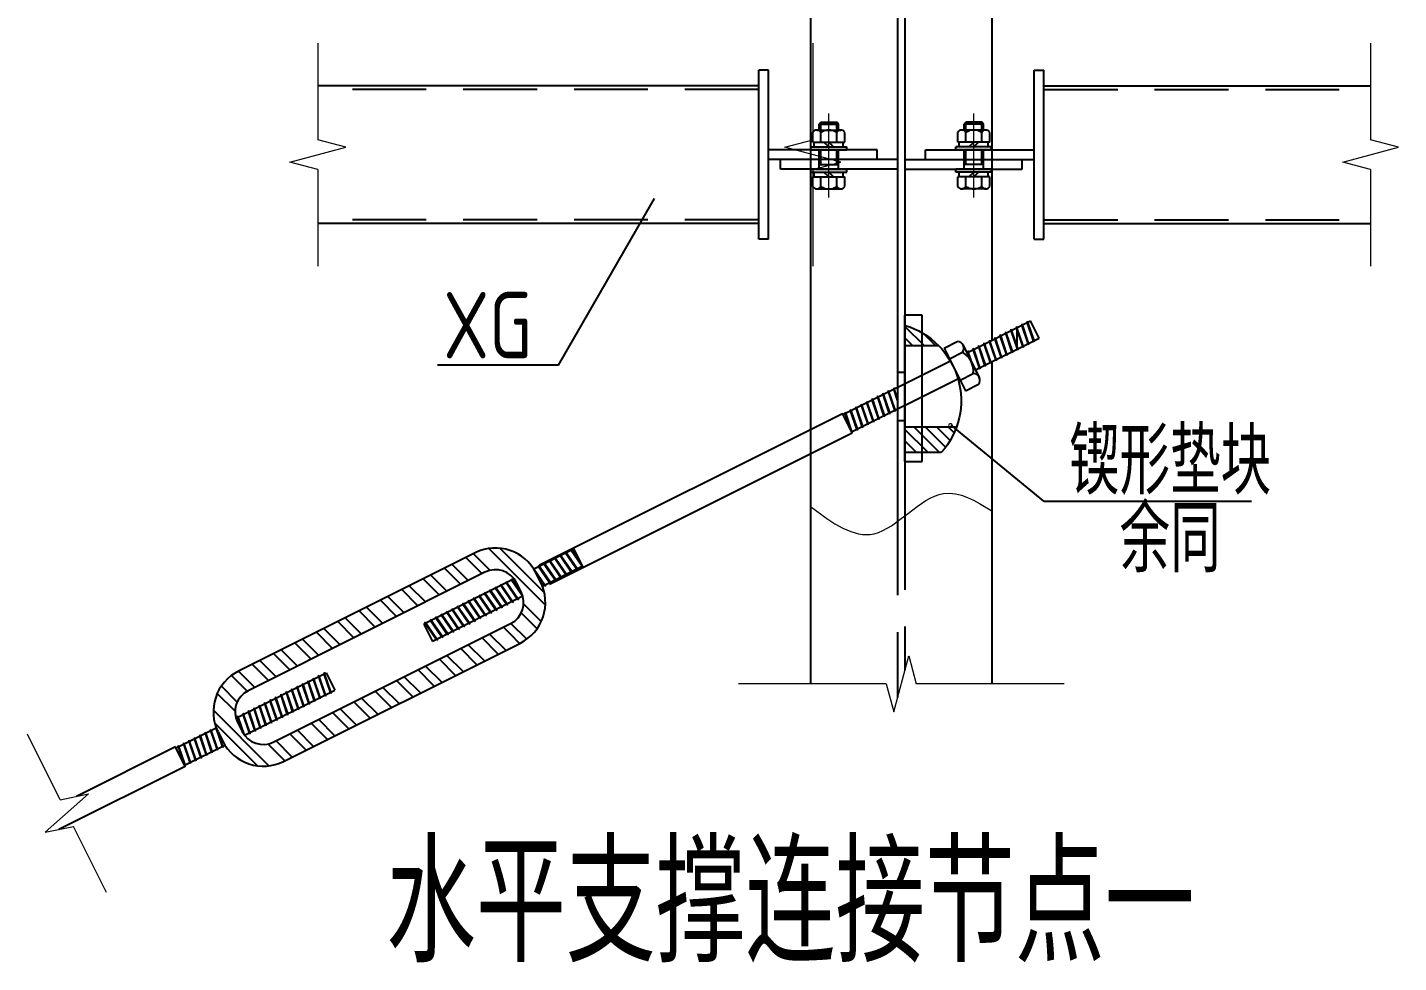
# Model space of a CAD drawing. Extents: x 8844666 to 9156203, y 1662182 to 2655606.
# Drawn here: x 8932958 to 8942239, y 2088142 to 2094473 of the extents above; entities that cross this region are included whole.
import ezdxf
from ezdxf.enums import TextEntityAlignment as Align

# ---------------------------------------------------------------- set-up
doc = ezdxf.new("R2010")
doc.units = 0
doc.header["$LTSCALE"] = 1000
doc.header["$MEASUREMENT"] = 0
for name, pattern in [('CENTER2', [1.125, 0.75, -0.125, 0.125, -0.125]), ('CENTERX2', [101.6, 63.5, -12.7, 12.7, -12.7]), ('CONTINUOUS0', [0]), ('CONTINUOUS1', [0]), ('DASHED', [0.75, 0.5, -0.25])]:
    doc.linetypes.add(name, pattern=pattern)
for name, color, linetype in [('003_THICK', 7, 'CONTINUOUS1'), ('004_THIN', 6, 'CONTINUOUS0'), ('LAYER4', 4, 'CONTINUOUS'), ('PUB_TEXT', 7, 'CONTINUOUS'), ('一般文字', 6, 'CONTINUOUS'), ('刚架', 2, 'CONTINUOUS'), ('填充', 8, 'CONTINUOUS'), ('支撑', 4, 'CONTINUOUS'), ('板', 4, 'CONTINUOUS')]:
    doc.layers.add(name, color=color, linetype=linetype)
for name, color, linetype, lineweight in [('Z-详图标注', 3, 'CONTINUOUS', 18), ('标注', 4, 'CONTINUOUS', 20), ('轴线', 1, 'CENTERX2', 13)]:
    doc.layers.add(name, color=color, linetype=linetype, lineweight=lineweight)
doc.styles.add('_HZTXT', font='atssdeng.shx', dxfattribs={"width": 0.8, "bigfont": 'atssdchn.shx'})
doc.styles.add('TSSD_DIMENSION', font='atssdeng.shx', dxfattribs={"width": 0.7, "bigfont": 'atssdchn.shx'})

# ---------------------------------------------------------------- blocks, each defined once
blk = doc.blocks.new('*X12')
at = {"layer": '填充', "linetype": 'Continuous'}
for p, q in [((14993606.8, -98338.9), (14993499.5, -98231.6)), ((14993415.4, -98434.6), (14993308, -98327.3)), ((14993465.4, -98409.6), (14993358, -98302.3)), ((14993556.8, -98363.9), (14993449.5, -98256.6)), ((14993273.9, -98505.3), (14993166.6, -98398)), ((14993323.9, -98480.3), (14993216.6, -98373)), ((14993132.5, -98576), (14993025.2, -98468.7)), ((14993182.5, -98551), (14993075.2, -98443.7)), ((14992899.7, -98692.5), (14992792.4, -98585.1)), ((14992991.1, -98646.7), (14992883.8, -98539.4)), ((14993041.1, -98621.7), (14992933.8, -98514.4)), ((14992708.3, -98788.2), (14992600.9, -98680.8)), ((14992758.3, -98763.2), (14992650.9, -98655.8)), ((14992849.7, -98717.5), (14992742.4, -98610.1)), ((14993891.8, -98698.9), (14993839.9, -98647)), ((14992566.8, -98858.9), (14992459.5, -98751.5)), ((14992616.8, -98833.9), (14992509.5, -98726.5)), ((14993714.3, -98870.7), (14993607, -98763.4)), ((14993805.8, -98825), (14993698.4, -98717.7)), ((14993855.8, -98800), (14993748.4, -98692.7)), ((14992334, -98975.3), (14992226.7, -98868)), ((14992425.4, -98929.6), (14992318.1, -98822.3)), ((14992475.4, -98904.6), (14992368.1, -98797.3)), ((14993522.9, -98966.4), (14993415.6, -98859.1)), ((14993572.9, -98941.4), (14993465.6, -98834.1)), ((14993664.3, -98895.7), (14993557, -98788.4)), ((14992284, -99000.3), (14992176.7, -98893)), ((14993381.5, -99037.1), (14993274.2, -98929.8)), ((14993431.5, -99012.1), (14993324.2, -98904.8)), ((14993148.7, -99153.6), (14993041.3, -99046.2)), ((14993240.1, -99107.8), (14993132.7, -99000.5)), ((14993290.1, -99082.8), (14993182.7, -98975.5)), ((14992957.2, -99249.3), (14992849.9, -99141.9)), ((14993007.2, -99224.3), (14992899.9, -99116.9)), ((14993098.7, -99178.6), (14992991.3, -99071.2)), ((14992815.8, -99320), (14992708.5, -99212.6)), ((14992865.8, -99295), (14992758.5, -99187.6)), ((14992674.4, -99390.7), (14992567.1, -99283.4)), ((14992724.4, -99365.7), (14992617.1, -99258.4)), ((14992533, -99461.4), (14992425.6, -99354.1)), ((14992583, -99436.4), (14992475.6, -99329.1))]:
    blk.add_line(p, q, dxfattribs=at)
blk = doc.blocks.new('*X13')
at = {"layer": '填充', "linetype": 'Continuous'}
for p, q in [((14992192.6, -99046), (14992085.2, -98938.7)), ((14992077.2, -99142.7), (14991972, -99037.6)), ((14992143, -99071.5), (14992039, -98967.4)), ((14992063.4, -99204), (14991945, -99085.5)), ((14992287.4, -99565.1), (14991919.7, -99197.4)), ((14992211.7, -99564.4), (14991929.2, -99281.9)), ((14992441.5, -99507.1), (14992334.2, -99399.8)), ((14992391.5, -99532.1), (14992279.7, -99420.2))]:
    blk.add_line(p, q, dxfattribs=at)
blk = doc.blocks.new('*X14')
at = {"layer": '填充', "linetype": 'Continuous'}
for p, q in [((14994117.2, -98500), (14993744.6, -98127.4)), ((14994109.2, -98417.1), (14993817.3, -98125.1)), ((14993698.2, -98293.2), (14993590.9, -98185.9)), ((14993751.6, -98271.6), (14993640.9, -98160.9)), ((14994089.5, -98609.5), (14993973.4, -98493.4)), ((14994061.8, -98656.8), (14993957.3, -98552.3)), ((14993994, -98726.1), (14993889.7, -98621.8)), ((14993947.2, -98754.3), (14993891.8, -98698.9))]:
    blk.add_line(p, q, dxfattribs=at)
blk = doc.blocks.new('A$C3B5F1999')
at = {"layer": '板', "lineweight": -3}
h = blk.add_hatch(dxfattribs=at)
h.set_pattern_fill('ANSI31', color=256, scale=11.25, style=0)
h.set_pattern_definition([(225, (1544786.093, 1161578.04), (25.25697034, -25.25697034), [])])
h.paths.add_polyline_path([(227.3, 494.1, 0.095394), (160.5, 606.6), (0, 606.6), (0, 494.1)])
h.paths.add_polyline_path([(0, 135.7), (0, 44.9, 0.128822), (150.1, 135.7)])
for p, q in [((0, 645.3), (76.8, 645.3)), ((0, 645.3), (0, 0)), ((160.5, 606.6), (0, 606.6)), ((160.5, 606.6), (0, 606.6)), ((76.8, 645.3), (76.8, 0)), ((227.3, 494.1), (0, 494.1)), ((150.1, 135.7), (0, 135.7)), ((76.8, 0), (0, 0))]:
    blk.add_line(p, q, dxfattribs=at)
blk.add_arc((-98.2, 376.8), 346.1, 286.4909, 41.61835, dxfattribs=at)

msp = doc.modelspace()

# ---------------------------------------------------------------- linework, layer by layer
at = {"layer": '003_THICK'}
for p, q in [((8938317.1, 2093819.2), (8938328.8, 2093830.9)), ((8938317.1, 2093819.2), (8938447.9, 2093819.2)), ((8938317.1, 2093778.6), (8938317.1, 2093819.2)), ((8938328.8, 2093830.9), (8938436.1, 2093830.9)), ((8938447.9, 2093819.2), (8938436.1, 2093830.9)), ((8938447.9, 2093778.6), (8938447.9, 2093819.2)), ((8939298.4, 2093819.2), (8939310.2, 2093830.9)), ((8939298.4, 2093778.6), (8939298.4, 2093819.2)), ((8939429.2, 2093819.2), (8939298.4, 2093819.2)), ((8939417.5, 2093830.9), (8939310.2, 2093830.9)), ((8939429.2, 2093819.2), (8939417.5, 2093830.9)), ((8939429.2, 2093778.6), (8939429.2, 2093819.2)), ((8938274.7, 2093696.8), (8938274.7, 2093762.2)), ((8938301.6, 2093778.6), (8938463.3, 2093778.6)), ((8938328.6, 2093696.8), (8938328.6, 2093762.2)), ((8938436.4, 2093696.8), (8938436.4, 2093762.2)), ((8938490.3, 2093696.8), (8938490.3, 2093762.2)), ((8939256, 2093696.8), (8939256, 2093762.2)), ((8939444.7, 2093778.6), (8939283, 2093778.6)), ((8939309.9, 2093696.8), (8939309.9, 2093762.2)), ((8939417.7, 2093696.8), (8939417.7, 2093762.2)), ((8939471.6, 2093696.8), (8939471.6, 2093762.2)), ((8938261.4, 2093644.5), (8938261.4, 2093664.1)), ((8938261.4, 2093664.1), (8938503.5, 2093664.1)), ((8938261.4, 2093644.5), (8938503.5, 2093644.5)), ((8938274.7, 2093696.8), (8938490.3, 2093696.8)), ((8938284.3, 2093664.1), (8938284.3, 2093696.8)), ((8938317.1, 2093513.6), (8938317.1, 2093644.5)), ((8938382.5, 2093664.1), (8938349.8, 2093696.8)), ((8938415.2, 2093664.1), (8938382.5, 2093696.8)), ((8938447.9, 2093513.6), (8938447.9, 2093644.5)), ((8938480.6, 2093664.1), (8938480.6, 2093696.8)), ((8938503.5, 2093644.5), (8938503.5, 2093664.1)), ((8939484.8, 2093664.1), (8939242.8, 2093664.1)), ((8939242.8, 2093644.5), (8939242.8, 2093664.1)), ((8939484.8, 2093644.5), (8939242.8, 2093644.5)), ((8939471.6, 2093696.8), (8939256, 2093696.8)), ((8939265.7, 2093664.1), (8939265.7, 2093696.8)), ((8939298.4, 2093513.6), (8939298.4, 2093644.5)), ((8939331.1, 2093664.1), (8939363.8, 2093696.8)), ((8939363.8, 2093664.1), (8939396.5, 2093696.8)), ((8939429.2, 2093513.6), (8939429.2, 2093644.5)), ((8939461.9, 2093664.1), (8939461.9, 2093696.8)), ((8939484.8, 2093644.5), (8939484.8, 2093664.1)), ((8938317.1, 2093545.6), (8938447.9, 2093545.6)), ((8939429.2, 2093545.6), (8939298.4, 2093545.6)), ((8938261.4, 2093494), (8938261.4, 2093513.6)), ((8938261.4, 2093513.6), (8938503.5, 2093513.6)), ((8938261.4, 2093494), (8938503.5, 2093494)), ((8938274.7, 2093461.3), (8938490.3, 2093461.3)), ((8938274.7, 2093395.9), (8938274.7, 2093461.3)), ((8938284.3, 2093461.3), (8938284.3, 2093494)), ((8938328.6, 2093395.9), (8938328.6, 2093461.3)), ((8938382.5, 2093461.3), (8938349.8, 2093494)), ((8938415.2, 2093461.3), (8938382.5, 2093494)), ((8938436.4, 2093395.9), (8938436.4, 2093461.3)), ((8938480.6, 2093461.3), (8938480.6, 2093494)), ((8938490.3, 2093395.9), (8938490.3, 2093461.3)), ((8938503.5, 2093494), (8938503.5, 2093513.6)), ((8939242.8, 2093494), (8939242.8, 2093513.6)), ((8939484.8, 2093513.6), (8939242.8, 2093513.6)), ((8939484.8, 2093494), (8939242.8, 2093494)), ((8939256, 2093395.9), (8939256, 2093461.3)), ((8939471.6, 2093461.3), (8939256, 2093461.3)), ((8939265.7, 2093461.3), (8939265.7, 2093494)), ((8939309.9, 2093395.9), (8939309.9, 2093461.3)), ((8939331.1, 2093461.3), (8939363.8, 2093494)), ((8939363.8, 2093461.3), (8939396.5, 2093494)), ((8939417.7, 2093395.9), (8939417.7, 2093461.3)), ((8939461.9, 2093461.3), (8939461.9, 2093494)), ((8939471.6, 2093395.9), (8939471.6, 2093461.3)), ((8939484.8, 2093494), (8939484.8, 2093513.6)), ((8938301.6, 2093379.5), (8938463.3, 2093379.5)), ((8939444.7, 2093379.5), (8939283, 2093379.5)), ((8939163.9, 2092302.3), (8939308.5, 2092013.1))]:
    msp.add_line(p, q, dxfattribs=at)
for centre, major_axis, start_param, end_param in [((8938301.6, 2093748.2), (-30.3, 2.6), 3.704978, 5.88823), ((8938382.5, 2093681.6), (97, 0.5), 0.975761, 2.154981), ((8938463.3, 2093748.2), (30.3, 2.6), 0.394955, 2.578207), ((8939283, 2093748.2), (-30.3, 2.6), 3.706963, 5.890215), ((8939363.8, 2093681.6), (-97, 0), 4.122779, 5.301999), ((8939444.7, 2093748.2), (-30.4, 0), 3.620763, 5.804015), ((8938301.6, 2093409.9), (30.3, 1.6), 3.567758, 5.751011), ((8938382.5, 2093476.5), (-97, 0.8), 0.989189, 2.16841), ((8938463.3, 2093409.9), (30.4, 0.9), 3.589994, 5.773248), ((8939283, 2093409.9), (30.4, 0.7), 3.596868, 5.780121), ((8939363.8, 2093476.5), (-97, 1.2), 0.99371, 2.172932), ((8939444.7, 2093409.9), (30.4, 1.1), 3.585017, 5.768271)]:
    msp.add_ellipse(centre, major_axis=major_axis, ratio=1, start_param=start_param, end_param=end_param, dxfattribs=at)
at = {"layer": '004_THIN'}
for p, q in [((8938328.8, 2093778.6), (8938328.8, 2093830.9)), ((8938436.1, 2093778.6), (8938436.1, 2093830.9)), ((8939310.2, 2093778.6), (8939310.2, 2093830.9)), ((8939417.5, 2093778.6), (8939417.5, 2093830.9)), ((8938328.8, 2093545.6), (8938328.8, 2093644.5)), ((8938436.1, 2093545.6), (8938436.1, 2093644.5)), ((8939310.2, 2093545.6), (8939310.2, 2093644.5)), ((8939417.5, 2093545.6), (8939417.5, 2093644.5))]:
    msp.add_line(p, q, dxfattribs=at)
at = {"layer": 'LAYER4'}
for p, q in [((8935989.6, 2090916), (8934386.2, 2090114.3)), ((8936055.4, 2090784.4), (8934452, 2089982.7)), ((8936432, 2090716.9), (8936401, 2090778.9)), ((8936300.3, 2090651.1), (8936269.4, 2090713.1)), ((8934625.7, 2089635.5), (8936229, 2090437.1)), ((8934691.5, 2089503.8), (8936294.9, 2090305.5)), ((8934380.7, 2089768.7), (8934411.7, 2089706.8)), ((8934249.1, 2089702.9), (8934280.1, 2089640.9))]:
    msp.add_line(p, q, dxfattribs=at)
for centre, major_axis, start_param, end_param in [((8936126.7, 2090641.7), (306.7, 1.2), 0.459656, 2.030452), ((8936126.7, 2090641.7), (159.5, 0.4), 0.461279, 2.032075), ((8936157.7, 2090579.8), (306.7, 1.5), -1.112041, 0.458756), ((8936157.7, 2090579.8), (-159.5, 1.8), 2.046043, 3.616839), ((8934523.4, 2089840.1), (-306.7, 0.6), -1.105325, 0.465472), ((8934523.4, 2089840.1), (159.5, 0.7), 2.029863, 3.600659), ((8934554.3, 2089778.1), (-306.7, 1), 0.466916, 2.037713), ((8934554.3, 2089778.1), (-159.5, 0.7), 0.467806, 2.038602)]:
    msp.add_ellipse(centre, major_axis=major_axis, ratio=1, start_param=start_param, end_param=end_param, dxfattribs=at)
at = {"layer": 'PUB_TEXT'}
for p, q in [((8936552, 2092186.4), (8937203.3, 2093314.5)), ((8936552, 2092186.4), (8935733.8, 2092186.4)), ((8939839.2, 2091265.3), (8939210.7, 2091779.3)), ((8939839.2, 2091265.3), (8941244.1, 2091265.3))]:
    msp.add_line(p, q, dxfattribs=at)
at = {"layer": '刚架', "linetype": 'Continuous'}
for p, q in [((8938897.7, 2096702.6), (8938897.7, 2091166.2)), ((8938848.6, 2096665.4), (8938848.6, 2091128.9)), ((8938259.8, 2095471.7), (8938259.8, 2093644.5)), ((8939486.5, 2094867.5), (8939486.5, 2093644.5)), ((8937908.2, 2093039.3), (8937908.2, 2094184.2)), ((8937973.6, 2094184.2), (8937908.2, 2094184.2)), ((8937973.6, 2093039.3), (8937973.6, 2094184.2)), ((8939772.7, 2093039.3), (8939772.7, 2094184.2)), ((8939772.7, 2094184.2), (8939838.1, 2094184.2)), ((8939838.1, 2093039.3), (8939838.1, 2094184.2)), ((8938709.6, 2093644.5), (8937973.6, 2093644.5)), ((8938709.6, 2093579.1), (8938709.6, 2093644.5)), ((8939036.7, 2093644.5), (8939772.7, 2093644.5)), ((8939036.7, 2093579.1), (8939036.7, 2093644.5)), ((8938848.6, 2093579.1), (8937973.6, 2093579.1)), ((8938055.4, 2093513.6), (8938055.4, 2093579.1)), ((8938897.7, 2093579.1), (8939772.7, 2093579.1)), ((8939690.9, 2093513.6), (8939690.9, 2093579.1)), ((8938848.6, 2093513.6), (8938055.4, 2093513.6)), ((8938259.8, 2093513.6), (8938259.8, 2091751.8)), ((8938897.7, 2093513.6), (8939690.9, 2093513.6)), ((8939486.5, 2093513.6), (8939486.5, 2092356)), ((8937973.6, 2093039.3), (8937908.2, 2093039.3)), ((8939772.7, 2093039.3), (8939838.1, 2093039.3)), ((8939486.5, 2092209.7), (8939486.5, 2090029)), ((8938259.8, 2091587.3), (8938259.8, 2090029))]:
    msp.add_line(p, q, dxfattribs=at)
at = {"layer": '刚架', "color": 5, "linetype": 'DASHED'}
for p, q in [((8937908.2, 2094053.4), (8934924.1, 2094053.4)), ((8939838.1, 2094053.4), (8942050.2, 2094053.4)), ((8938259.8, 2093644.5), (8938259.8, 2093513.6)), ((8939486.5, 2093644.5), (8939486.5, 2093513.6)), ((8937908.2, 2093170.2), (8934924.1, 2093170.2)), ((8939838.1, 2093170.2), (8942050.2, 2093170.2)), ((8939658.3, 2092295.6), (8939658.3, 2092441.9)), ((8938848.6, 2092139.8), (8938897.7, 2092139.8)), ((8938848.6, 2091812.7), (8938897.7, 2091812.7)), ((8938259.8, 2091751.8), (8938259.8, 2091587.3)), ((8938848.6, 2091128.9), (8938848.6, 2089937.5)), ((8938897.7, 2091166.2), (8938897.7, 2090120.6))]:
    msp.add_line(p, q, dxfattribs=at)
at = {"layer": '支撑', "linetype": 'Continuous'}
for p, q in [((8937908.2, 2094077.9), (8934924.1, 2094077.9)), ((8939838.1, 2094077.9), (8942050.2, 2094077.9)), ((8937908.2, 2093145.6), (8934924.1, 2093145.6)), ((8939838.1, 2093145.6), (8942050.2, 2093145.6)), ((8939316.7, 2092271.1), (8939747.1, 2092486.4)), ((8939805.6, 2092369.3), (8939747.1, 2092486.4)), ((8939163.9, 2092302.3), (8939251.7, 2092346.2)), ((8939375.2, 2092154.1), (8939805.6, 2092369.3)), ((8939200, 2092230), (8939287.8, 2092273.9)), ((8939291.7, 2092321.1), (8939400.1, 2092104.1)), ((8938478.2, 2091851.9), (8939206.9, 2092216.3)), ((8938536.7, 2091734.8), (8939265.4, 2092099.2)), ((8939272.3, 2092085.4), (8939360.1, 2092129.3)), ((8939308.5, 2092013.1), (8939396.3, 2092057)), ((8936425.2, 2090834.5), (8938474.5, 2091859.2)), ((8938540.3, 2091727.5), (8938474.5, 2091859.2)), ((8936491, 2090702.9), (8938540.3, 2091727.5)), ((8936658.6, 2090942.1), (8936385.9, 2090805.7)), ((8936720.8, 2090817.7), (8936654.9, 2090949.4)), ((8936717.1, 2090825), (8936444.4, 2090688.7)), ((8936252.9, 2090739.2), (8935641.9, 2090433.7)), ((8936311.4, 2090622.2), (8935700.4, 2090316.7)), ((8935641.9, 2090433.7), (8935700.4, 2090316.7)), ((8934369.6, 2089797.6), (8934980.7, 2090103.1)), ((8934980.7, 2090103.1), (8935039.2, 2089986.1)), ((8934428.2, 2089680.6), (8935039.2, 2089986.1)), ((8933964, 2089594.8), (8934236.7, 2089731.1)), ((8933960.3, 2089602.1), (8933291, 2089267.4)), ((8934026.2, 2089470.4), (8933960.3, 2089602.1)), ((8934022.5, 2089477.7), (8934295.2, 2089614.1)), ((8934026.2, 2089470.4), (8933171.7, 2089043.2))]:
    msp.add_line(p, q, dxfattribs=at)
for centre, major_axis, start_param, end_param in [((8939250.9, 2092300.7), (45.6, 0), -0.628259, 1.554992), ((8939215.8, 2092147.6), (-145.4, 1.1), 3.022905, 4.202125), ((8939359.4, 2092083.8), (45.6, 0.6), -0.641401, 1.541851)]:
    msp.add_ellipse(centre, major_axis=major_axis, ratio=1, start_param=start_param, end_param=end_param, dxfattribs=at)
at = {"layer": '标注'}
for p, q in [((8934924.1, 2094367.4), (8934924.1, 2093713.1)), ((8938273.8, 2094367.4), (8938273.8, 2093713.1)), ((8942050.2, 2094367.4), (8942050.2, 2093713.1)), ((8934735, 2093561.1), (8935113.1, 2093662.4)), ((8935113.1, 2093662.4), (8934924.1, 2093713.1)), ((8938084.7, 2093662.4), (8938273.8, 2093713.1)), ((8938462.9, 2093561.1), (8938084.7, 2093662.4)), ((8941861.1, 2093561.1), (8942239.3, 2093662.4)), ((8942239.3, 2093662.4), (8942050.2, 2093713.1)), ((8934924.1, 2093510.4), (8934735, 2093561.1)), ((8938273.8, 2093510.4), (8938462.9, 2093561.1)), ((8942050.2, 2093510.4), (8941861.1, 2093561.1)), ((8934924.1, 2093510.4), (8934924.1, 2092856.2)), ((8938273.8, 2093510.4), (8938273.8, 2092856.2)), ((8942050.2, 2093510.4), (8942050.2, 2092856.2)), ((8938822.5, 2089839.9), (8938923.8, 2090218.1)), ((8938923.8, 2090218.1), (8938974.5, 2090029)), ((8938771.8, 2090029), (8937770.7, 2090029)), ((8938771.8, 2090029), (8938822.5, 2089839.9)), ((8939975.6, 2090029), (8938974.5, 2090029)), ((8933179.5, 2089244.6), (8932958.2, 2089687.3)), ((8933371.3, 2089283.9), (8933078.4, 2089024.1)), ((8933179.5, 2089244.6), (8933371.3, 2089283.9)), ((8933078.4, 2089024.1), (8933270.2, 2089063.4)), ((8933494, 2088615.6), (8933270.2, 2089063.4))]:
    msp.add_line(p, q, dxfattribs=at)
at = {"layer": '标注', "linetype": 'Continuous'}
for p, q in [((8939614.4, 2092420), (8939615.5, 2092429.7)), ((8939663, 2092288.9), (8939615.5, 2092429.7)), ((8939615.5, 2092429.7), (8939621.8, 2092423.7)), ((8939664.1, 2092298.5), (8939621.8, 2092423.7)), ((8939651, 2092438.3), (8939652, 2092448)), ((8939693.3, 2092313.1), (8939651, 2092438.3)), ((8939699.6, 2092307.2), (8939652, 2092448)), ((8939652, 2092448), (8939658.4, 2092442)), ((8939700.6, 2092316.8), (8939658.4, 2092442)), ((8939687.6, 2092456.6), (8939688.6, 2092466.2)), ((8939729.8, 2092331.4), (8939687.6, 2092456.6)), ((8939736.2, 2092325.4), (8939688.6, 2092466.2)), ((8939688.6, 2092466.2), (8939694.9, 2092460.3)), ((8939737.2, 2092335.1), (8939694.9, 2092460.3)), ((8939724.1, 2092474.9), (8939725.2, 2092484.5)), ((8939766.4, 2092349.7), (8939724.1, 2092474.9)), ((8939772.7, 2092343.7), (8939725.2, 2092484.5)), ((8939725.2, 2092484.5), (8939731.5, 2092478.5)), ((8939773.8, 2092353.4), (8939731.5, 2092478.5)), ((8939431.6, 2092328.6), (8939432.6, 2092338.2)), ((8939480.2, 2092197.4), (8939432.6, 2092338.2)), ((8939432.6, 2092338.2), (8939438.9, 2092332.3)), ((8939481.2, 2092207.1), (8939438.9, 2092332.3)), ((8939468.1, 2092346.9), (8939469.2, 2092356.5)), ((8939510.4, 2092221.7), (8939468.1, 2092346.9)), ((8939516.7, 2092215.7), (8939469.2, 2092356.5)), ((8939469.2, 2092356.5), (8939475.5, 2092350.5)), ((8939517.8, 2092225.4), (8939475.5, 2092350.5)), ((8939504.7, 2092365.1), (8939505.8, 2092374.8)), ((8939547, 2092240), (8939504.7, 2092365.1)), ((8939553.3, 2092234), (8939505.8, 2092374.8)), ((8939505.8, 2092374.8), (8939512.1, 2092368.8)), ((8939554.3, 2092243.7), (8939512.1, 2092368.8)), ((8939541.3, 2092383.4), (8939542.3, 2092393.1)), ((8939583.5, 2092258.3), (8939541.3, 2092383.4)), ((8939589.9, 2092252.3), (8939542.3, 2092393.1)), ((8939542.3, 2092393.1), (8939548.7, 2092387.1)), ((8939590.9, 2092262), (8939548.7, 2092387.1)), ((8939577.8, 2092401.7), (8939578.9, 2092411.4)), ((8939620.1, 2092276.6), (8939577.8, 2092401.7)), ((8939626.4, 2092270.6), (8939578.9, 2092411.4)), ((8939578.9, 2092411.4), (8939585.2, 2092405.4)), ((8939627.5, 2092280.2), (8939585.2, 2092405.4)), ((8939656.7, 2092294.8), (8939614.4, 2092420)), ((8939729.8, 2092331.4), (8939736.2, 2092325.4)), ((8939737.2, 2092335.1), (8939736.2, 2092325.4)), ((8939766.4, 2092349.7), (8939772.7, 2092343.7)), ((8939773.8, 2092353.4), (8939772.7, 2092343.7)), ((8939321.8, 2092273.7), (8939322.9, 2092283.4)), ((8939335.3, 2092233.7), (8939321.8, 2092273.7)), ((8939348.6, 2092207.2), (8939322.9, 2092283.4)), ((8939322.9, 2092283.4), (8939329.2, 2092277.4)), ((8939361.9, 2092180.6), (8939329.2, 2092277.4)), ((8939358.4, 2092292), (8939359.5, 2092301.7)), ((8939400.7, 2092166.8), (8939358.4, 2092292)), ((8939407, 2092160.9), (8939359.5, 2092301.7)), ((8939359.5, 2092301.7), (8939365.8, 2092295.7)), ((8939408.1, 2092170.5), (8939365.8, 2092295.7)), ((8939395, 2092310.3), (8939396, 2092320)), ((8939437.2, 2092185.1), (8939395, 2092310.3)), ((8939443.6, 2092179.1), (8939396, 2092320)), ((8939396, 2092320), (8939402.4, 2092314)), ((8939444.6, 2092188.8), (8939402.4, 2092314)), ((8939473.8, 2092203.4), (8939431.6, 2092328.6)), ((8939547, 2092240), (8939553.3, 2092234)), ((8939554.3, 2092243.7), (8939553.3, 2092234)), ((8939583.5, 2092258.3), (8939589.9, 2092252.3)), ((8939590.9, 2092262), (8939589.9, 2092252.3)), ((8939620.1, 2092276.6), (8939626.4, 2092270.6)), ((8939627.5, 2092280.2), (8939626.4, 2092270.6)), ((8939656.7, 2092294.8), (8939663, 2092288.9)), ((8939664.1, 2092298.5), (8939663, 2092288.9)), ((8939693.3, 2092313.1), (8939699.6, 2092307.2)), ((8939700.6, 2092316.8), (8939699.6, 2092307.2)), ((8939400.7, 2092166.8), (8939407, 2092160.9)), ((8939408.1, 2092170.5), (8939407, 2092160.9)), ((8939437.2, 2092185.1), (8939443.6, 2092179.1)), ((8939444.6, 2092188.8), (8939443.6, 2092179.1)), ((8939473.8, 2092203.4), (8939480.2, 2092197.4)), ((8939481.2, 2092207.1), (8939480.2, 2092197.4)), ((8939510.4, 2092221.7), (8939516.7, 2092215.7)), ((8939517.8, 2092225.4), (8939516.7, 2092215.7)), ((8938674.6, 2091950.1), (8938675.7, 2091959.8)), ((8938723.2, 2091819), (8938675.7, 2091959.8)), ((8938675.7, 2091959.8), (8938682, 2091953.8)), ((8938711.2, 2091968.4), (8938712.2, 2091978)), ((8938753.4, 2091843.2), (8938711.2, 2091968.4)), ((8938759.8, 2091837.2), (8938712.2, 2091978)), ((8938712.2, 2091978), (8938718.6, 2091972.1)), ((8938760.8, 2091846.9), (8938718.6, 2091972.1)), ((8938747.8, 2091986.7), (8938748.8, 2091996.3)), ((8938790, 2091861.5), (8938747.8, 2091986.7)), ((8938796.3, 2091855.5), (8938748.8, 2091996.3)), ((8938748.8, 2091996.3), (8938755.1, 2091990.4)), ((8938797.4, 2091865.2), (8938755.1, 2091990.4)), ((8938784.3, 2092005), (8938785.4, 2092014.6)), ((8938826.6, 2091879.8), (8938784.3, 2092005)), ((8938832.9, 2091873.8), (8938785.4, 2092014.6)), ((8938785.4, 2092014.6), (8938791.7, 2092008.6)), ((8938834, 2091883.5), (8938791.7, 2092008.6)), ((8938820.9, 2092023.2), (8938821.9, 2092032.9)), ((8938848.6, 2091941.1), (8938820.9, 2092023.2)), ((8938848.6, 2091953.9), (8938821.9, 2092032.9)), ((8938821.9, 2092032.9), (8938828.3, 2092026.9)), ((8938848.6, 2091966.7), (8938828.3, 2092026.9)), ((8938491.7, 2091858.7), (8938492.8, 2091868.3)), ((8938492.8, 2091868.3), (8938499.1, 2091862.4)), ((8938540.3, 2091727.5), (8938492.8, 2091868.3)), ((8938528.3, 2091876.9), (8938529.4, 2091886.6)), ((8938570.6, 2091751.8), (8938528.3, 2091876.9)), ((8938529.4, 2091886.6), (8938535.7, 2091880.6)), ((8938576.9, 2091745.8), (8938529.4, 2091886.6)), ((8938578, 2091755.5), (8938535.7, 2091880.6)), ((8938564.9, 2091895.2), (8938565.9, 2091904.9)), ((8938607.2, 2091770.1), (8938564.9, 2091895.2)), ((8938565.9, 2091904.9), (8938572.3, 2091898.9)), ((8938613.5, 2091764.1), (8938565.9, 2091904.9)), ((8938614.5, 2091773.8), (8938572.3, 2091898.9)), ((8938601.5, 2091913.5), (8938602.5, 2091923.2)), ((8938643.7, 2091788.4), (8938601.5, 2091913.5)), ((8938650.1, 2091782.4), (8938602.5, 2091923.2)), ((8938602.5, 2091923.2), (8938608.8, 2091917.2)), ((8938651.1, 2091792.1), (8938608.8, 2091917.2)), ((8938638, 2091931.8), (8938639.1, 2091941.5)), ((8938680.3, 2091806.6), (8938638, 2091931.8)), ((8938686.6, 2091800.7), (8938639.1, 2091941.5)), ((8938639.1, 2091941.5), (8938645.4, 2091935.5)), ((8938687.7, 2091810.3), (8938645.4, 2091935.5)), ((8938716.9, 2091824.9), (8938674.6, 2091950.1)), ((8938724.3, 2091828.6), (8938682, 2091953.8)), ((8938797.4, 2091865.2), (8938796.3, 2091855.5)), ((8938826.6, 2091879.8), (8938832.9, 2091873.8)), ((8938834, 2091883.5), (8938832.9, 2091873.8)), ((8938474.5, 2091859.2), (8938481.8, 2091853.7)), ((8938527, 2091754.1), (8938491.7, 2091858.7)), ((8938541.4, 2091737.2), (8938499.1, 2091862.4)), ((8938614.5, 2091773.8), (8938613.5, 2091764.1)), ((8938643.7, 2091788.4), (8938650.1, 2091782.4)), ((8938651.1, 2091792.1), (8938650.1, 2091782.4)), ((8938680.3, 2091806.6), (8938686.6, 2091800.7)), ((8938687.7, 2091810.3), (8938686.6, 2091800.7)), ((8938716.9, 2091824.9), (8938723.2, 2091819)), ((8938724.3, 2091828.6), (8938723.2, 2091819)), ((8938753.4, 2091843.2), (8938759.8, 2091837.2)), ((8938760.8, 2091846.9), (8938759.8, 2091837.2)), ((8938790, 2091861.5), (8938796.3, 2091855.5)), ((8938541.4, 2091737.2), (8938540.3, 2091727.5)), ((8938570.6, 2091751.8), (8938576.9, 2091745.8)), ((8938578, 2091755.5), (8938576.9, 2091745.8)), ((8938607.2, 2091770.1), (8938613.5, 2091764.1)), ((8939098.9, 2091300), (8939129, 2091310.5)), ((8939129, 2091310.5), (8939159.3, 2091317.2)), ((8939159.3, 2091317.2), (8939199, 2091319.7)), ((8939199, 2091319.7), (8939239.2, 2091315.6)), ((8939239.2, 2091315.6), (8939279.7, 2091305.8)), ((8938259.8, 2091228.7), (8938368.9, 2091148.1)), ((8938922.6, 2091185.5), (8938980.8, 2091229.9)), ((8938980.8, 2091229.9), (8939039.5, 2091269.4)), ((8939039.5, 2091269.4), (8939069.1, 2091286.1)), ((8939069.1, 2091286.1), (8939098.9, 2091300)), ((8939279.7, 2091305.8), (8939320.6, 2091291.1)), ((8939320.6, 2091291.1), (8939361.8, 2091272.3)), ((8939361.8, 2091272.3), (8939403.2, 2091250.3)), ((8939403.2, 2091250.3), (8939486.5, 2091199.7)), ((8938368.9, 2091148.1), (8938423.1, 2091112.9)), ((8938806.3, 2091099.6), (8938864.5, 2091140.7)), ((8938864.5, 2091140.7), (8938922.6, 2091185.5)), ((8938423.1, 2091112.9), (8938477.1, 2091083.1)), ((8938477.1, 2091083.1), (8938530.7, 2091060)), ((8938530.7, 2091060), (8938583.8, 2091045.1)), ((8938583.8, 2091045.1), (8938610.2, 2091041.1)), ((8938610.2, 2091041.1), (8938636.5, 2091039.8)), ((8938636.5, 2091039.8), (8938662.6, 2091041.1)), ((8938662.6, 2091041.1), (8938688.6, 2091045.4)), ((8938688.6, 2091045.4), (8938718.2, 2091054.1)), ((8938718.2, 2091054.1), (8938747.7, 2091066.4)), ((8938747.7, 2091066.4), (8938806.3, 2091099.6)), ((8936636.6, 2090940.3), (8936637.6, 2090931.6)), ((8936720.8, 2090817.7), (8936636.6, 2090940.3)), ((8936645, 2090935.3), (8936636.6, 2090940.3)), ((8936654.9, 2090949.4), (8936654.9, 2090940.3)), ((8936537.9, 2090726.3), (8936453.8, 2090848.8)), ((8936462.1, 2090843.9), (8936453.8, 2090848.8)), ((8936453.8, 2090848.8), (8936454.8, 2090840.2)), ((8936574.5, 2090744.6), (8936490.3, 2090867.1)), ((8936498.7, 2090862.1), (8936490.3, 2090867.1)), ((8936490.3, 2090867.1), (8936491.3, 2090858.5)), ((8936566.1, 2090749.6), (8936491.3, 2090858.5)), ((8936573.5, 2090753.2), (8936498.7, 2090862.1)), ((8936611, 2090762.9), (8936526.9, 2090885.4)), ((8936535.3, 2090880.4), (8936526.9, 2090885.4)), ((8936526.9, 2090885.4), (8936527.9, 2090876.7)), ((8936602.7, 2090767.8), (8936527.9, 2090876.7)), ((8936610.1, 2090771.5), (8936535.3, 2090880.4)), ((8936563.5, 2090903.7), (8936564.5, 2090895)), ((8936571.9, 2090898.7), (8936563.5, 2090903.7)), ((8936647.6, 2090781.2), (8936563.5, 2090903.7)), ((8936639.2, 2090786.1), (8936564.5, 2090895)), ((8936646.6, 2090789.8), (8936571.9, 2090898.7)), ((8936600.1, 2090922), (8936601, 2090913.3)), ((8936608.4, 2090917), (8936600.1, 2090922)), ((8936684.2, 2090799.4), (8936600.1, 2090922)), ((8936675.8, 2090804.4), (8936601, 2090913.3)), ((8936683.2, 2090808.1), (8936608.4, 2090917)), ((8936712.4, 2090822.7), (8936637.6, 2090931.6)), ((8936707.5, 2090844.3), (8936645, 2090935.3)), ((8936389, 2090807.3), (8936382.3, 2090811.3)), ((8936463.8, 2090698.4), (8936389, 2090807.3)), ((8936464.7, 2090689.7), (8936391.7, 2090796.2)), ((8936456.4, 2090694.7), (8936407.6, 2090765.8)), ((8936501.3, 2090708), (8936417.2, 2090830.5)), ((8936425.6, 2090825.6), (8936417.2, 2090830.5)), ((8936417.2, 2090830.5), (8936418.2, 2090821.9)), ((8936493, 2090713), (8936418.2, 2090821.9)), ((8936500.3, 2090716.7), (8936425.6, 2090825.6)), ((8936529.5, 2090731.3), (8936454.8, 2090840.2)), ((8936536.9, 2090735), (8936462.1, 2090843.9)), ((8936573.5, 2090753.2), (8936574.5, 2090744.6)), ((8936602.7, 2090767.8), (8936611, 2090762.9)), ((8936610.1, 2090771.5), (8936611, 2090762.9)), ((8936639.2, 2090786.1), (8936647.6, 2090781.2)), ((8936646.6, 2090789.8), (8936647.6, 2090781.2)), ((8936675.8, 2090804.4), (8936684.2, 2090799.4)), ((8936683.2, 2090808.1), (8936684.2, 2090799.4)), ((8936712.4, 2090822.7), (8936720.8, 2090817.7)), ((8936088.1, 2090666), (8936089, 2090657.3)), ((8936096.4, 2090661), (8936088.1, 2090666)), ((8936172.2, 2090543.4), (8936088.1, 2090666)), ((8936171.2, 2090552.1), (8936096.4, 2090661)), ((8936124.6, 2090684.2), (8936125.6, 2090675.6)), ((8936133, 2090679.3), (8936124.6, 2090684.2)), ((8936208.7, 2090561.7), (8936124.6, 2090684.2)), ((8936200.4, 2090566.7), (8936125.6, 2090675.6)), ((8936207.8, 2090570.4), (8936133, 2090679.3)), ((8936161.2, 2090702.5), (8936162.2, 2090693.9)), ((8936169.6, 2090697.6), (8936161.2, 2090702.5)), ((8936245.3, 2090580), (8936161.2, 2090702.5)), ((8936237, 2090585), (8936162.2, 2090693.9)), ((8936244.3, 2090588.7), (8936169.6, 2090697.6)), ((8936197.8, 2090720.8), (8936198.8, 2090712.2)), ((8936206.1, 2090715.9), (8936197.8, 2090720.8)), ((8936281.9, 2090598.3), (8936197.8, 2090720.8)), ((8936273.5, 2090603.3), (8936198.8, 2090712.2)), ((8936280.9, 2090607), (8936206.1, 2090715.9)), ((8936234.3, 2090739.1), (8936235.3, 2090730.5)), ((8936242.7, 2090734.1), (8936234.3, 2090739.1)), ((8936308.9, 2090630.5), (8936234.3, 2090739.1)), ((8936310.1, 2090621.5), (8936235.3, 2090730.5)), ((8936301.8, 2090648), (8936242.7, 2090734.1)), ((8936456.4, 2090694.7), (8936464.7, 2090689.7)), ((8936463.8, 2090698.4), (8936464.7, 2090689.7)), ((8936493, 2090713), (8936501.3, 2090708)), ((8936500.3, 2090716.7), (8936501.3, 2090708)), ((8936529.5, 2090731.3), (8936537.9, 2090726.3)), ((8936536.9, 2090735), (8936537.9, 2090726.3)), ((8936566.1, 2090749.6), (8936574.5, 2090744.6)), ((8935905.2, 2090574.5), (8935906.2, 2090565.9)), ((8935913.6, 2090569.6), (8935905.2, 2090574.5)), ((8935989.3, 2090452), (8935905.2, 2090574.5)), ((8935980.9, 2090457), (8935906.2, 2090565.9)), ((8935988.3, 2090460.7), (8935913.6, 2090569.6)), ((8935941.8, 2090592.8), (8935942.7, 2090584.2)), ((8935950.1, 2090587.9), (8935941.8, 2090592.8)), ((8936025.9, 2090470.3), (8935941.8, 2090592.8)), ((8936017.5, 2090475.3), (8935942.7, 2090584.2)), ((8936024.9, 2090479), (8935950.1, 2090587.9)), ((8936062.5, 2090488.6), (8935978.3, 2090611.1)), ((8935986.7, 2090606.1), (8935978.3, 2090611.1)), ((8935978.3, 2090611.1), (8935979.3, 2090602.4)), ((8936054.1, 2090493.5), (8935979.3, 2090602.4)), ((8936061.5, 2090497.2), (8935986.7, 2090606.1)), ((8936099, 2090506.9), (8936014.9, 2090629.4)), ((8936023.3, 2090624.4), (8936014.9, 2090629.4)), ((8936014.9, 2090629.4), (8936015.9, 2090620.7)), ((8936090.7, 2090511.8), (8936015.9, 2090620.7)), ((8936098, 2090515.5), (8936023.3, 2090624.4)), ((8936051.5, 2090647.7), (8936052.5, 2090639)), ((8936059.8, 2090642.7), (8936051.5, 2090647.7)), ((8936135.6, 2090525.2), (8936051.5, 2090647.7)), ((8936127.2, 2090530.1), (8936052.5, 2090639)), ((8936134.6, 2090533.8), (8936059.8, 2090642.7)), ((8936163.8, 2090548.4), (8936089, 2090657.3)), ((8936200.4, 2090566.7), (8936208.7, 2090561.7)), ((8936207.8, 2090570.4), (8936208.7, 2090561.7)), ((8936237, 2090585), (8936245.3, 2090580)), ((8936244.3, 2090588.7), (8936245.3, 2090580)), ((8936273.5, 2090603.3), (8936281.9, 2090598.3)), ((8936280.9, 2090607), (8936281.9, 2090598.3)), ((8936310.1, 2090621.5), (8936311.9, 2090620.5)), ((8935806.5, 2090360.6), (8935722.3, 2090483.1)), ((8935730.7, 2090478.1), (8935722.3, 2090483.1)), ((8935722.3, 2090483.1), (8935723.3, 2090474.4)), ((8935798.1, 2090365.5), (8935723.3, 2090474.4)), ((8935805.5, 2090369.2), (8935730.7, 2090478.1)), ((8935758.9, 2090501.4), (8935759.9, 2090492.7)), ((8935767.3, 2090496.4), (8935758.9, 2090501.4)), ((8935843, 2090378.9), (8935758.9, 2090501.4)), ((8935834.7, 2090383.8), (8935759.9, 2090492.7)), ((8935842, 2090387.5), (8935767.3, 2090496.4)), ((8935795.5, 2090519.7), (8935796.5, 2090511)), ((8935803.8, 2090514.7), (8935795.5, 2090519.7)), ((8935879.6, 2090397.2), (8935795.5, 2090519.7)), ((8935871.2, 2090402.1), (8935796.5, 2090511)), ((8935878.6, 2090405.8), (8935803.8, 2090514.7)), ((8935832.1, 2090538), (8935833, 2090529.3)), ((8935840.4, 2090533), (8935832.1, 2090538)), ((8935916.2, 2090415.4), (8935832.1, 2090538)), ((8935907.8, 2090420.4), (8935833, 2090529.3)), ((8935915.2, 2090424.1), (8935840.4, 2090533)), ((8935868.6, 2090556.2), (8935869.6, 2090547.6)), ((8935877, 2090551.3), (8935868.6, 2090556.2)), ((8935952.7, 2090433.7), (8935868.6, 2090556.2)), ((8935944.4, 2090438.7), (8935869.6, 2090547.6)), ((8935951.8, 2090442.4), (8935877, 2090551.3)), ((8936017.5, 2090475.3), (8936025.9, 2090470.3)), ((8936024.9, 2090479), (8936025.9, 2090470.3)), ((8936054.1, 2090493.5), (8936062.5, 2090488.6)), ((8936061.5, 2090497.2), (8936062.5, 2090488.6)), ((8936090.7, 2090511.8), (8936099, 2090506.9)), ((8936098, 2090515.5), (8936099, 2090506.9)), ((8936127.2, 2090530.1), (8936135.6, 2090525.2)), ((8936134.6, 2090533.8), (8936135.6, 2090525.2)), ((8936163.8, 2090548.4), (8936172.2, 2090543.4)), ((8936171.2, 2090552.1), (8936172.2, 2090543.4)), ((8935649.2, 2090446.5), (8935650.2, 2090437.9)), ((8935657.6, 2090441.6), (8935649.2, 2090446.5)), ((8935733.3, 2090324), (8935649.2, 2090446.5)), ((8935724.9, 2090329), (8935650.2, 2090437.9)), ((8935732.3, 2090332.7), (8935657.6, 2090441.6)), ((8935769.9, 2090342.3), (8935685.8, 2090464.8)), ((8935694.1, 2090459.9), (8935685.8, 2090464.8)), ((8935685.8, 2090464.8), (8935686.7, 2090456.2)), ((8935761.5, 2090347.3), (8935686.7, 2090456.2)), ((8935768.9, 2090350.9), (8935694.1, 2090459.9)), ((8935834.7, 2090383.8), (8935843, 2090378.9)), ((8935842, 2090387.5), (8935843, 2090378.9)), ((8935871.2, 2090402.1), (8935879.6, 2090397.2)), ((8935878.6, 2090405.8), (8935879.6, 2090397.2)), ((8935907.8, 2090420.4), (8935916.2, 2090415.4)), ((8935915.2, 2090424.1), (8935916.2, 2090415.4)), ((8935944.4, 2090438.7), (8935952.7, 2090433.7)), ((8935951.8, 2090442.4), (8935952.7, 2090433.7)), ((8935980.9, 2090457), (8935989.3, 2090452)), ((8935988.3, 2090460.7), (8935989.3, 2090452)), ((8935724.9, 2090329), (8935733.3, 2090324)), ((8935732.3, 2090332.7), (8935733.3, 2090324)), ((8935761.5, 2090347.3), (8935769.9, 2090342.3)), ((8935768.9, 2090350.9), (8935769.9, 2090342.3)), ((8935798.1, 2090365.5), (8935806.5, 2090360.6)), ((8935805.5, 2090369.2), (8935806.5, 2090360.6)), ((8934965, 2090095.3), (8934966.1, 2090105)), ((8935013.6, 2089964.2), (8934966.1, 2090105)), ((8934966.1, 2090105), (8934972.4, 2090099)), ((8934782.1, 2090003.9), (8934783.2, 2090013.5)), ((8934830.7, 2089872.7), (8934783.2, 2090013.5)), ((8934783.2, 2090013.5), (8934789.5, 2090007.6)), ((8934818.7, 2090022.1), (8934819.8, 2090031.8)), ((8934861, 2089897), (8934818.7, 2090022.1)), ((8934867.3, 2089891), (8934819.8, 2090031.8)), ((8934819.8, 2090031.8), (8934826.1, 2090025.8)), ((8934868.4, 2089900.7), (8934826.1, 2090025.8)), ((8934855.3, 2090040.4), (8934856.3, 2090050.1)), ((8934897.5, 2089915.3), (8934855.3, 2090040.4)), ((8934903.9, 2089909.3), (8934856.3, 2090050.1)), ((8934856.3, 2090050.1), (8934862.7, 2090044.1)), ((8934904.9, 2089919), (8934862.7, 2090044.1)), ((8934891.9, 2090058.7), (8934892.9, 2090068.4)), ((8934934.1, 2089933.6), (8934891.9, 2090058.7)), ((8934892.9, 2090068.4), (8934899.2, 2090062.4)), ((8934940.5, 2089927.6), (8934892.9, 2090068.4)), ((8934941.5, 2089937.3), (8934899.2, 2090062.4)), ((8934928.4, 2090077), (8934929.5, 2090086.7)), ((8934970.7, 2089951.8), (8934928.4, 2090077)), ((8934929.5, 2090086.7), (8934935.8, 2090080.7)), ((8934977, 2089945.9), (8934929.5, 2090086.7)), ((8934978.1, 2089955.5), (8934935.8, 2090080.7)), ((8935007.3, 2089970.1), (8934965, 2090095.3)), ((8935014.6, 2089973.8), (8934972.4, 2090099)), ((8934599.3, 2089912.4), (8934600.3, 2089922.1)), ((8934600.3, 2089922.1), (8934606.7, 2089916.1)), ((8934647.9, 2089781.3), (8934600.3, 2089922.1)), ((8934648.9, 2089791), (8934606.7, 2089916.1)), ((8934635.9, 2089930.7), (8934636.9, 2089940.4)), ((8934678.1, 2089805.6), (8934635.9, 2089930.7)), ((8934636.9, 2089940.4), (8934643.2, 2089934.4)), ((8934684.4, 2089799.6), (8934636.9, 2089940.4)), ((8934685.5, 2089809.3), (8934643.2, 2089934.4)), ((8934672.4, 2089949), (8934673.5, 2089958.7)), ((8934714.7, 2089823.8), (8934672.4, 2089949)), ((8934721, 2089817.9), (8934673.5, 2089958.7)), ((8934673.5, 2089958.7), (8934679.8, 2089952.7)), ((8934722.1, 2089827.5), (8934679.8, 2089952.7)), ((8934709, 2089967.3), (8934710, 2089977)), ((8934751.3, 2089842.1), (8934709, 2089967.3)), ((8934757.6, 2089836.2), (8934710, 2089977)), ((8934710, 2089977), (8934716.4, 2089971)), ((8934758.6, 2089845.8), (8934716.4, 2089971)), ((8934745.6, 2089985.6), (8934746.6, 2089995.2)), ((8934787.8, 2089860.4), (8934745.6, 2089985.6)), ((8934794.2, 2089854.4), (8934746.6, 2089995.2)), ((8934746.6, 2089995.2), (8934753, 2089989.3)), ((8934795.2, 2089864.1), (8934753, 2089989.3)), ((8934824.4, 2089878.7), (8934782.1, 2090003.9)), ((8934831.8, 2089882.4), (8934789.5, 2090007.6)), ((8934904.9, 2089919), (8934903.9, 2089909.3)), ((8934934.1, 2089933.6), (8934940.5, 2089927.6)), ((8934941.5, 2089937.3), (8934940.5, 2089927.6)), ((8934970.7, 2089951.8), (8934977, 2089945.9)), ((8934978.1, 2089955.5), (8934977, 2089945.9)), ((8935007.3, 2089970.1), (8935013.6, 2089964.2)), ((8935014.6, 2089973.8), (8935013.6, 2089964.2)), ((8934416.4, 2089821), (8934417.5, 2089830.7)), ((8934465, 2089689.9), (8934417.5, 2089830.7)), ((8934417.5, 2089830.7), (8934423.8, 2089824.7)), ((8934466.1, 2089699.5), (8934423.8, 2089824.7)), ((8934453, 2089839.3), (8934454, 2089849)), ((8934495.3, 2089714.1), (8934453, 2089839.3)), ((8934501.6, 2089708.2), (8934454, 2089849)), ((8934454, 2089849), (8934460.4, 2089843)), ((8934502.6, 2089717.8), (8934460.4, 2089843)), ((8934489.6, 2089857.6), (8934490.6, 2089867.2)), ((8934531.8, 2089732.4), (8934489.6, 2089857.6)), ((8934538.2, 2089726.4), (8934490.6, 2089867.2)), ((8934490.6, 2089867.2), (8934497, 2089861.3)), ((8934539.2, 2089736.1), (8934497, 2089861.3)), ((8934526.1, 2089875.9), (8934527.2, 2089885.5)), ((8934568.4, 2089750.7), (8934526.1, 2089875.9)), ((8934574.7, 2089744.7), (8934527.2, 2089885.5)), ((8934527.2, 2089885.5), (8934533.5, 2089879.6)), ((8934575.8, 2089754.4), (8934533.5, 2089879.6)), ((8934562.7, 2089894.1), (8934563.8, 2089903.8)), ((8934605, 2089769), (8934562.7, 2089894.1)), ((8934611.3, 2089763), (8934563.8, 2089903.8)), ((8934563.8, 2089903.8), (8934570.1, 2089897.8)), ((8934612.4, 2089772.7), (8934570.1, 2089897.8)), ((8934641.5, 2089787.3), (8934599.3, 2089912.4)), ((8934714.7, 2089823.8), (8934721, 2089817.9)), ((8934722.1, 2089827.5), (8934721, 2089817.9)), ((8934751.3, 2089842.1), (8934757.6, 2089836.2)), ((8934758.6, 2089845.8), (8934757.6, 2089836.2)), ((8934787.8, 2089860.4), (8934794.2, 2089854.4)), ((8934795.2, 2089864.1), (8934794.2, 2089854.4)), ((8934824.4, 2089878.7), (8934830.7, 2089872.7)), ((8934831.8, 2089882.4), (8934830.7, 2089872.7)), ((8934861, 2089897), (8934867.3, 2089891)), ((8934868.4, 2089900.7), (8934867.3, 2089891)), ((8934897.5, 2089915.3), (8934903.9, 2089909.3)), ((8934233.6, 2089729.6), (8934234.4, 2089737.4)), ((8934379.8, 2089802.7), (8934380.9, 2089812.4)), ((8934413.3, 2089703.8), (8934379.8, 2089802.7)), ((8934423, 2089687.6), (8934380.9, 2089812.4)), ((8934380.9, 2089812.4), (8934387.2, 2089806.4)), ((8934429.5, 2089681.2), (8934387.2, 2089806.4)), ((8934458.7, 2089695.8), (8934416.4, 2089821)), ((8934531.8, 2089732.4), (8934538.2, 2089726.4)), ((8934539.2, 2089736.1), (8934538.2, 2089726.4)), ((8934568.4, 2089750.7), (8934574.7, 2089744.7)), ((8934575.8, 2089754.4), (8934574.7, 2089744.7)), ((8934605, 2089769), (8934611.3, 2089763)), ((8934612.4, 2089772.7), (8934611.3, 2089763)), ((8934641.5, 2089787.3), (8934647.9, 2089781.3)), ((8934648.9, 2089791), (8934647.9, 2089781.3)), ((8934678.1, 2089805.6), (8934684.4, 2089799.6)), ((8934685.5, 2089809.3), (8934684.4, 2089799.6)), ((8934050.7, 2089638.1), (8934051.8, 2089647.8)), ((8934093, 2089513), (8934050.7, 2089638.1)), ((8934099.3, 2089507), (8934051.8, 2089647.8)), ((8934051.8, 2089647.8), (8934058.1, 2089641.8)), ((8934100.3, 2089516.7), (8934058.1, 2089641.8)), ((8934087.3, 2089656.4), (8934088.3, 2089666.1)), ((8934129.5, 2089531.3), (8934087.3, 2089656.4)), ((8934088.3, 2089666.1), (8934094.7, 2089660.1)), ((8934135.9, 2089525.3), (8934088.3, 2089666.1)), ((8934136.9, 2089535), (8934094.7, 2089660.1)), ((8934123.8, 2089674.7), (8934124.9, 2089684.4)), ((8934166.1, 2089549.6), (8934123.8, 2089674.7)), ((8934124.9, 2089684.4), (8934131.2, 2089678.4)), ((8934172.4, 2089543.6), (8934124.9, 2089684.4)), ((8934173.5, 2089553.2), (8934131.2, 2089678.4)), ((8934160.4, 2089693), (8934161.5, 2089702.7)), ((8934202.7, 2089567.8), (8934160.4, 2089693)), ((8934161.5, 2089702.7), (8934167.8, 2089696.7)), ((8934209, 2089561.9), (8934161.5, 2089702.7)), ((8934210.1, 2089571.5), (8934167.8, 2089696.7)), ((8934197, 2089711.3), (8934198, 2089721)), ((8934239.2, 2089586.1), (8934197, 2089711.3)), ((8934198, 2089721), (8934204.4, 2089715)), ((8934245.6, 2089580.1), (8934198, 2089721)), ((8934246.6, 2089589.8), (8934204.4, 2089715)), ((8934275.8, 2089604.4), (8934233.6, 2089729.6)), ((8934282.2, 2089598.4), (8934240.9, 2089720.8)), ((8934283.2, 2089608.1), (8934255.6, 2089689.8)), ((8934429.5, 2089681.2), (8934429.3, 2089679.2)), ((8934458.7, 2089695.8), (8934465, 2089689.9)), ((8934466.1, 2089699.5), (8934465, 2089689.9)), ((8934495.3, 2089714.1), (8934501.6, 2089708.2)), ((8934502.6, 2089717.8), (8934501.6, 2089708.2)), ((8933960.3, 2089602.1), (8933967.6, 2089596.6)), ((8933977.6, 2089601.6), (8933978.6, 2089611.2)), ((8934012.9, 2089497), (8933977.6, 2089601.6)), ((8934026.2, 2089470.4), (8933978.6, 2089611.2)), ((8933978.6, 2089611.2), (8933984.9, 2089605.3)), ((8934027.2, 2089480.1), (8933984.9, 2089605.3)), ((8934014.1, 2089619.9), (8934015.2, 2089629.5)), ((8934056.4, 2089494.7), (8934014.1, 2089619.9)), ((8934062.7, 2089488.7), (8934015.2, 2089629.5)), ((8934015.2, 2089629.5), (8934021.5, 2089623.5)), ((8934063.8, 2089498.4), (8934021.5, 2089623.5)), ((8934166.1, 2089549.6), (8934172.4, 2089543.6)), ((8934173.5, 2089553.2), (8934172.4, 2089543.6)), ((8934202.7, 2089567.8), (8934209, 2089561.9)), ((8934210.1, 2089571.5), (8934209, 2089561.9)), ((8934239.2, 2089586.1), (8934245.6, 2089580.1)), ((8934246.6, 2089589.8), (8934245.6, 2089580.1)), ((8934275.8, 2089604.4), (8934282.2, 2089598.4)), ((8934283.2, 2089608.1), (8934282.2, 2089598.4)), ((8934027.2, 2089480.1), (8934026.2, 2089470.4)), ((8934056.4, 2089494.7), (8934062.7, 2089488.7)), ((8934063.8, 2089498.4), (8934062.7, 2089488.7)), ((8934093, 2089513), (8934099.3, 2089507)), ((8934100.3, 2089516.7), (8934099.3, 2089507)), ((8934129.5, 2089531.3), (8934135.9, 2089525.3)), ((8934136.9, 2089535), (8934135.9, 2089525.3))]:
    msp.add_line(p, q, dxfattribs=at)
for start_param, end_param in [(3.926991, 7.068583), (0.785398, 3.926991)]:
    msp.add_ellipse((8939206.7, 2091777.3), major_axis=(-9.04, 9.04), ratio=1, start_param=start_param, end_param=end_param, dxfattribs=at)
at = {"layer": '轴线', "linetype": 'CENTER2'}
for p, q in [((8938382.5, 2093320.6), (8938382.5, 2093889.8)), ((8939363.8, 2093320.6), (8939363.8, 2093889.8))]:
    msp.add_line(p, q, dxfattribs=at)

# ---------------------------------------------------------------- block references
at = {"layer": 'Z-详图标注', "extrusion": (0, 0, -1), "xscale": 1.533333333907649, "yscale": 1.533333333209157, "zscale": -1.53333333333318, "rotation": 180}
msp.add_blockref('A$C3B5F1999', (-8938897.7, 2092524.8), dxfattribs=at)
at = {"layer": '填充', "linetype": 'Continuous', "xscale": 1.02222222299315, "yscale": 1.022222222614801, "zscale": 1.022222222698129}
for name in ['*X14', '*X12', '*X13']:
    msp.add_blockref(name, (-6390856, 2191251.9), dxfattribs=at)

# ---------------------------------------------------------------- texts
at = {"layer": 'PUB_TEXT', "style": 'TSSD_DIMENSION', "width": 0.8}
for s, p in [('XG', (8936074, 2092457.4)), ('锲形垫块', (8940692.5, 2091536)), ('余同', (8940692.5, 2091009.9))]:
    msp.add_text(s, height=450, dxfattribs=at).set_placement(p, align=Align.MIDDLE_CENTER)
at = {"layer": '一般文字', "color": 2, "style": '_HZTXT', "width": 0.8}
msp.add_text('水平支撑连接节点一', height=800, dxfattribs=at).set_placement((8935386.4, 2088143.8))

doc.saveas('drawing.dxf')
